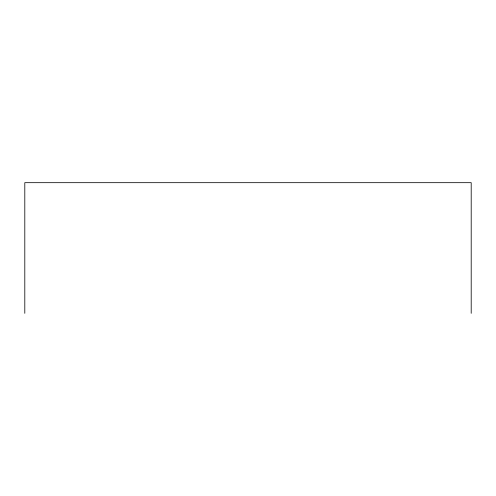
<?xml version="1.0" encoding="UTF-8"?>
<svg xmlns="http://www.w3.org/2000/svg" width="496" height="496" viewBox="0 0 496 496"><rect width="100%" height="100%" fill="white"/><g stroke="black" fill="none" stroke-linecap="round" stroke-linejoin="round"><path stroke-width="0.74" d="M471.2 313.323L471.2 182.677L24.8 182.677L24.8 313.323"/></g></svg>
